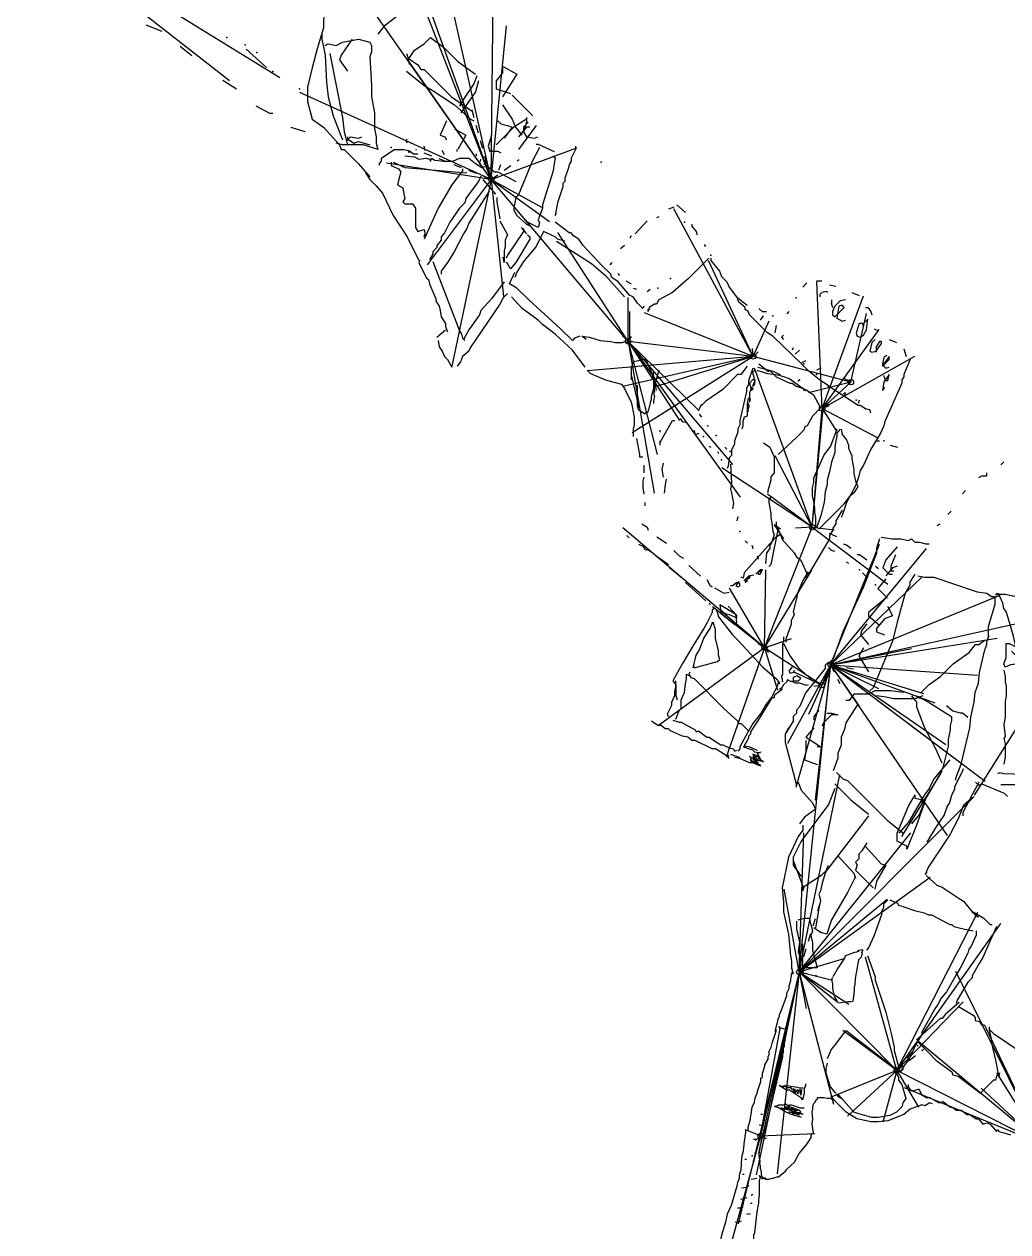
# Model space of a CAD drawing. Header units: millimetres. Extents: x -8 to 158, y -16 to 290.
# Drawn here: x 34.19 to 71.1, y 95.22 to 140.51 of the extents above; entities that cross this region are included whole.
import ezdxf

# ---------------------------------------------------------------- set-up
doc = ezdxf.new("R2010")
doc.units = ezdxf.units.MM
doc.linetypes.add('DASH', pattern=[0.6, 0.3, -0.3])

msp = doc.modelspace()

# ---------------------------------------------------------------- linework, layer by layer
at = {"layer": 'Shots', "color": 1}
for p, q in [((51.718, 134.686), (47.4, 145.794)), ((56.85, 128.614), (51.718, 134.686)), ((61.548, 128.048), (56.85, 128.614)), ((65.214, 127.084), (61.548, 128.048)), ((64.13, 126.096), (65.214, 127.084)), ((63.76, 121.648), (64.13, 126.096)), ((61.968, 117.126), (63.76, 121.648)), ((64.448, 116.49), (74.284, 118.668)), ((64.12, 115.722), (61.968, 117.126)), ((63.272, 104.972), (64.448, 116.49)), ((64.448, 116.49), (64.12, 115.722)), ((64.448, 116.49), (64.448, 116.49)), ((63.272, 104.972), (61.822, 98.82)), ((63.272, 104.972), (63.272, 104.972)), ((66.928, 101.28), (63.272, 104.972)), ((72.346, 98.532), (66.928, 101.28)), ((61.822, 98.82), (60.598, 94.336))]:
    msp.add_line(p, q, dxfattribs=at)
for centre in [(51.718, 134.686), (56.85, 128.614), (61.548, 128.048), (65.214, 127.084), (64.13, 126.096), (63.76, 121.648), (61.968, 117.126), (64.448, 116.49), (64.448, 116.49), (64.12, 115.722), (63.272, 104.972), (63.272, 104.972), (66.928, 101.28), (61.822, 98.82)]:
    msp.add_circle(centre, 0.1, dxfattribs=at)
at = {"layer": 'Sketch', "color": 0}
for points in [[(46.202, 144.208), (46.082, 144.088), (46.082, 143.788), (46.022, 143.548), (45.782, 142.528), (45.722, 142.408), (45.782, 142.288), (45.542, 141.328), (45.422, 140.668), (45.422, 140.368), (45.182, 139.588), (45.002, 138.868), (44.822, 138.148), (44.822, 137.608), (45.002, 136.948), (45.422, 136.648), (46.022, 135.988), (46.082, 135.808), (46.202, 135.808), (46.742, 135.268), (47.162, 134.788)], [(38.762, 140.488), (39.362, 140.248)], [(40.042, 139.688), (40.482, 139.328)], [(42.522, 139.568), (43.282, 138.888)], [(41.642, 138.408), (42.162, 138.088)], [(42.882, 137.448), (43.402, 137.168), (43.522, 137.168)], [(44.202, 136.648), (44.722, 136.488)], [(48.562, 136.048), (48.522, 136.128), (48.562, 136.208)], [(49.242, 135.768), (49.202, 135.928)], [(54.882, 135.928), (54.882, 135.808), (54.722, 135.488), (54.722, 135.368), (54.642, 135.248), (54.602, 135.088), (54.482, 134.728), (54.482, 134.608), (54.402, 134.528), (54.402, 134.408), (54.202, 133.808), (54.122, 133.328), (54.162, 133.408)], [(47.522, 135.208), (47.522, 135.288), (47.602, 135.368), (47.602, 135.488), (48.082, 135.808), (48.442, 135.808), (48.602, 135.768), (48.642, 135.688), (48.642, 135.768), (48.802, 135.648), (48.962, 135.648)], [(48.482, 135.568), (48.842, 135.528), (49.002, 135.448), (49.282, 135.488), (49.402, 135.448), (49.442, 135.368), (49.482, 135.488), (49.602, 135.408), (49.922, 135.368), (50.282, 135.368), (50.522, 135.488), (50.882, 135.488), (51.122, 135.288), (51.362, 135.128), (51.482, 135.168)], [(49.962, 135.608), (49.882, 135.768)], [(50.442, 135.728), (50.442, 135.808)], [(51.162, 135.568), (51.162, 135.648)], [(51.282, 135.248), (51.322, 135.448)], [(51.442, 135.288), (51.842, 134.968), (51.962, 134.968), (52.642, 134.608)], [(52.002, 135.048), (52.082, 135.248)], [(47.002, 134.928), (47.162, 134.688), (47.402, 134.448), (47.642, 134.168), (48.042, 133.328), (48.562, 132.528), (49.002, 131.648)], [(58.562, 133.648), (58.362, 133.568)], [(58.682, 133.728), (59.002, 133.448)], [(58.002, 133.288), (57.922, 133.248)], [(57.442, 129.928), (57.402, 129.848), (57.202, 130.048), (57.042, 130.288), (56.922, 130.328), (56.482, 130.848), (56.242, 131.008), (56.202, 131.128), (55.882, 131.448), (55.162, 132.208), (55.002, 132.448), (54.802, 132.568), (54.722, 132.688), (54.642, 132.688), (54.122, 133.088)], [(57.562, 133.128), (57.122, 132.648)], [(59.242, 133.008), (59.242, 132.928), (59.402, 132.728), (59.442, 132.608)], [(56.962, 132.568), (56.922, 132.488)], [(59.762, 132.168), (59.722, 132.248)], [(56.722, 132.208), (56.562, 132.088)], [(49.042, 131.648), (49.002, 131.568), (49.282, 131.008), (49.362, 130.928), (49.402, 130.768), (49.642, 130.208), (49.642, 130.128), (49.762, 129.928), (49.802, 129.768), (49.842, 129.528), (50.002, 129.288), (50.002, 129.168), (50.082, 128.968)], [(56.242, 131.568), (56.162, 131.488)], [(59.882, 131.728), (59.122, 130.968), (58.522, 130.448), (58.002, 130.168), (57.922, 130.008), (57.842, 130.008), (57.642, 129.888), (57.602, 129.728), (57.602, 129.808), (57.682, 129.848)], [(59.962, 131.728), (59.962, 131.648), (60.282, 131.248), (60.362, 131.048), (60.562, 130.848), (60.642, 130.648), (60.922, 130.288), (61.322, 129.968)], [(56.482, 131.168), (56.522, 131.088)], [(56.762, 130.888), (56.962, 130.768)], [(63.922, 130.888), (64.122, 130.888)], [(57.042, 130.608), (57.162, 130.568)], [(57.562, 130.488), (57.682, 130.568)], [(63.562, 130.808), (63.402, 130.648)], [(64.402, 130.728), (64.642, 130.688)], [(65.242, 130.448), (65.522, 130.328)], [(52.322, 130.408), (52.162, 130.248), (52.042, 130.008), (50.922, 128.368), (50.882, 128.248), (50.642, 128.048), (50.562, 127.848), (50.442, 127.688)], [(55.242, 127.648), (54.762, 128.288), (54.122, 128.888), (53.642, 129.248), (53.482, 129.408), (52.882, 129.848), (52.482, 130.288)], [(61.762, 129.848), (61.882, 129.728), (62.042, 129.728)], [(62.882, 129.728), (62.802, 129.648)], [(65.762, 129.888), (65.842, 129.888), (65.962, 129.728), (66.002, 129.608)], [(66.082, 129.088), (66.242, 129.008)], [(49.682, 128.768), (50.002, 129.048)], [(49.722, 128.648), (49.762, 128.408), (49.882, 128.248), (49.962, 128.048), (50.082, 127.928), (50.242, 127.648)], [(66.642, 128.688), (66.922, 128.568)], [(67.202, 128.328), (67.282, 128.048)], [(67.442, 127.968), (67.202, 127.368), (67.202, 127.288), (67.122, 127.168), (67.122, 127.048), (66.482, 125.608), (66.442, 125.448), (66.322, 125.168), (65.962, 124.568), (65.682, 123.968), (65.562, 123.768), (65.522, 123.608), (65.402, 123.248), (65.042, 122.568), (64.882, 122.088), (64.842, 122.008)], [(55.322, 127.528), (55.442, 127.408), (56.002, 127.168), (56.322, 127.088), (56.602, 127.008), (56.722, 126.848), (56.962, 126.328), (57.002, 126.168), (57.082, 125.768), (57.082, 125.488), (57.042, 125.328), (57.042, 125.048)], [(61.322, 127.688), (61.082, 127.368), (60.962, 127.368), (60.402, 126.808), (59.762, 126.368), (59.602, 126.208)], [(61.528, 127.61), (61.368, 127.13), (61.368, 127.01), (61.288, 126.85), (61.288, 126.73), (61.048, 125.65), (61.048, 125.49), (60.968, 125.33), (60.968, 125.21), (60.848, 124.89), (60.848, 124.77), (60.728, 124.53), (60.728, 124.33), (60.648, 124.25), (60.608, 123.93), (60.568, 123.85)], [(61.602, 127.528), (61.522, 127.448), (61.602, 127.128), (61.522, 126.928), (61.602, 127.008), (61.602, 127.168), (61.522, 127.168), (61.402, 127.048), (61.482, 126.768), (61.562, 126.848), (61.482, 126.888), (61.402, 126.688), (61.402, 126.328), (61.442, 126.448), (61.362, 126.488), (61.322, 126.288), (61.322, 126.048), (61.362, 125.968), (61.362, 126.088), (61.402, 126.168), (61.362, 126.288), (61.322, 126.088), (61.322, 125.808), (61.202, 125.768), (61.162, 125.608), (61.162, 125.448), (61.122, 125.328)], [(59.602, 126.248), (59.482, 126.008)], [(59.522, 125.888), (59.602, 125.768)], [(58.042, 124.808), (58.522, 125.648), (58.602, 125.648)], [(58.802, 125.728), (58.882, 125.608), (59.042, 125.568)], [(58.042, 125.288), (58.042, 125.208)], [(59.322, 125.288), (59.362, 125.128), (59.522, 125.168)], [(57.162, 124.968), (57.202, 124.768), (57.282, 124.368), (57.282, 124.288), (57.402, 124.288)], [(58.042, 124.888), (58.042, 124.728)], [(59.882, 124.688), (59.962, 124.648)], [(60.482, 124.648), (60.562, 124.568)], [(66.162, 124.888), (66.282, 124.888)], [(66.682, 124.728), (66.962, 124.648)], [(60.202, 124.488), (60.242, 124.408)], [(70.952, 124.102), (70.832, 123.982)], [(57.442, 123.968), (57.442, 123.688)], [(58.162, 124.048), (58.122, 123.808), (58.162, 123.528)], [(60.688, 124.01), (60.728, 123.29), (60.688, 123.09), (60.728, 122.93), (60.808, 122.53), (60.768, 122.33)], [(70.292, 123.682), (70.292, 123.562), (70.112, 123.562), (69.992, 123.502)], [(57.442, 123.528), (57.402, 123.368), (57.402, 123.128), (57.442, 122.888)], [(58.282, 123.448), (58.242, 123.248), (58.202, 122.928)], [(69.512, 123.022), (69.392, 122.902)], [(57.482, 122.568), (57.482, 122.448)], [(64.888, 122.29), (64.648, 121.89), (64.648, 121.77), (64.528, 121.61), (64.528, 121.53), (64.408, 121.33), (64.408, 121.21), (64.168, 120.81), (63.768, 120.13), (63.528, 119.73)], [(60.968, 122.05), (60.928, 121.89)], [(68.972, 122.242), (68.852, 122.122)], [(57.368, 121.77), (57.568, 121.65), (57.608, 121.53)], [(64.688, 121.29), (64.408, 121.41)], [(68.552, 121.762), (68.432, 121.702)], [(56.808, 121.33), (56.888, 121.25)], [(57.248, 121.01), (57.408, 120.93), (57.488, 120.81), (57.608, 120.81), (57.688, 120.73)], [(57.928, 121.29), (58.288, 121.05)], [(61.248, 121.13), (61.328, 121.05)], [(61.488, 120.97), (61.528, 120.85), (61.528, 120.93)], [(66.286, 121.208), (66.166, 120.848), (66.166, 120.668), (65.686, 119.408), (64.906, 117.728), (64.546, 116.708), (64.426, 116.588), (64.426, 116.468)], [(65.208, 120.85), (65.048, 120.97), (64.928, 121.01)], [(66.346, 121.268), (66.766, 121.208), (67.066, 121.208), (67.366, 121.148), (67.486, 121.208), (67.606, 121.088), (67.786, 121.088), (68.026, 121.028), (68.146, 121.028)], [(66.946, 120.908), (66.526, 120.428), (66.406, 120.128), (66.646, 119.888), (66.766, 119.888)], [(57.888, 120.57), (58.088, 120.45), (58.368, 120.25)], [(58.568, 120.77), (58.768, 120.57), (58.928, 120.49)], [(61.688, 120.57), (61.728, 120.45)], [(64.608, 120.73), (64.488, 120.77), (64.368, 120.89)], [(65.808, 120.41), (65.528, 120.61), (65.448, 120.61)], [(66.886, 120.608), (66.706, 120.188), (66.706, 120.008), (66.826, 120.008)], [(58.408, 120.13), (58.888, 119.73)], [(59.128, 120.21), (59.568, 119.81)], [(61.888, 120.05), (61.808, 120.05), (61.728, 119.97), (61.728, 119.89), (61.808, 119.89), (61.888, 120.05), (61.808, 119.97), (61.728, 119.97), (61.648, 119.89)], [(65.128, 120.29), (65.048, 120.33)], [(66.248, 120.09), (66.128, 120.17)], [(66.946, 120.188), (66.766, 120.128), (66.526, 119.828)], [(59.008, 119.57), (59.768, 118.89)], [(59.808, 119.69), (59.928, 119.45), (60.008, 119.41)], [(61.008, 119.61), (60.888, 119.45), (60.968, 119.41), (61.048, 119.45), (61.048, 119.53), (60.928, 119.57), (60.768, 119.45), (60.688, 119.45)], [(61.568, 119.85), (61.368, 119.81), (61.208, 119.65), (61.408, 119.73), (61.448, 119.85), (61.288, 119.69), (61.248, 119.57), (61.328, 119.65)], [(63.608, 119.97), (63.408, 119.65), (63.208, 119.17), (63.168, 118.97), (63.048, 118.49), (63.088, 118.37), (62.968, 118.13), (62.968, 118.01), (62.768, 117.45), (62.768, 117.33)], [(65.848, 119.73), (65.648, 119.93)], [(67.606, 119.888), (67.426, 119.588), (67.426, 119.468), (67.246, 119.168), (66.946, 118.088), (66.766, 117.368), (66.046, 115.628), (65.926, 115.508)], [(66.526, 119.708), (66.226, 119.348), (66.586, 118.988)], [(67.726, 119.828), (67.966, 119.768), (68.326, 119.768), (69.946, 119.228), (70.306, 119.168), (70.486, 119.048), (70.606, 119.048), (70.606, 118.748), (70.366, 117.908), (70.366, 117.488)], [(60.088, 119.37), (60.448, 119.17), (60.648, 119.21)], [(60.088, 118.65), (60.008, 118.53), (60.008, 118.45), (59.808, 118.05), (59.688, 117.85), (59.288, 117.21), (58.888, 116.53), (58.528, 115.89), (58.648, 115.73), (58.648, 115.33), (58.688, 115.17)], [(59.888, 118.81), (59.928, 118.73)], [(66.526, 118.988), (65.866, 118.448), (65.866, 118.328), (66.286, 117.968)], [(66.586, 118.688), (66.766, 118.328), (66.466, 118.208), (66.166, 117.848), (66.166, 117.728), (66.466, 117.608)], [(65.806, 118.028), (65.626, 117.788), (65.566, 117.608), (65.866, 117.248)], [(62.688, 117.29), (62.928, 116.81), (63.248, 116.37), (63.728, 115.93)], [(67.846, 115.448), (68.146, 115.748), (68.566, 116.048), (69.046, 116.528), (69.646, 116.948), (69.886, 117.248), (70.006, 117.248), (70.246, 117.428)], [(65.686, 117.128), (65.506, 116.828), (65.866, 116.228)], [(64.366, 116.588), (64.246, 116.468), (64.246, 116.348), (63.526, 115.448), (63.286, 114.908), (63.166, 114.788), (63.166, 114.668), (63.046, 114.548), (63.046, 114.368), (62.746, 113.888), (62.746, 113.708)], [(58.368, 114.53), (58.328, 114.65), (58.488, 114.97), (58.488, 115.09), (58.608, 115.33), (58.608, 115.49), (58.648, 115.65), (58.648, 115.89)], [(62.648, 115.57), (62.328, 115.33), (62.328, 115.25), (62.248, 115.25), (61.728, 114.41), (61.448, 113.97), (61.448, 113.89), (61.368, 113.81), (61.368, 113.73), (61.208, 113.45), (61.408, 113.41), (61.688, 113.29)], [(63.608, 115.74), (63.548, 115.71), (63.278, 115.8), (63.128, 115.8), (63.008, 115.86), (62.948, 115.86), (62.828, 115.92), (62.798, 115.83), (62.678, 115.74), (62.618, 115.62), (62.528, 115.56)], [(67.186, 115.448), (66.706, 115.508), (66.106, 115.508), (65.866, 115.388), (65.326, 115.388), (65.146, 115.148), (65.026, 115.148)], [(67.906, 115.328), (67.906, 115.328), (67.606, 115.208), (66.826, 115.208), (66.526, 115.268), (66.166, 115.328)], [(67.486, 115.328), (67.666, 115.088), (67.666, 114.908), (67.966, 114.128), (68.386, 113.348), (68.626, 112.808)], [(64.006, 114.788), (63.826, 114.548), (63.826, 114.428)], [(64.306, 114.668), (64.486, 114.668), (64.726, 114.608), (64.486, 114.608), (64.186, 114.308), (64.126, 114.188)], [(65.446, 114.968), (65.026, 114.308), (64.966, 114.068), (64.846, 113.768), (64.846, 113.468), (64.726, 113.168), (64.726, 112.988), (64.546, 112.508)], [(60.648, 112.97), (60.528, 113.09), (60.128, 113.33), (60.008, 113.33), (59.368, 113.65), (59.248, 113.65), (59.088, 113.77), (58.888, 113.81), (58.448, 114.01), (58.368, 114.09), (58.248, 114.09), (58.088, 114.21), (57.968, 114.21), (57.728, 114.37)], [(62.866, 114.128), (62.746, 113.888), (62.746, 113.588), (63.046, 112.448), (63.106, 112.208), (63.166, 111.968), (63.226, 112.088)], [(63.826, 114.128), (63.526, 113.768), (63.826, 113.588), (64.066, 113.408), (63.946, 113.408)], [(61.808, 113.17), (61.608, 113.21), (61.528, 113.29), (61.368, 113.33), (61.168, 113.41)], [(63.526, 113.648), (63.526, 113.228), (63.466, 112.928), (63.946, 112.748)], [(60.648, 113.05), (60.568, 113.13)], [(60.688, 113.13), (61.048, 113.01)], [(61.848, 112.69), (61.688, 112.73), (61.528, 112.81), (61.408, 112.81), (61.048, 112.97), (60.848, 113.01)], [(68.926, 112.928), (68.326, 112.208), (68.146, 111.848), (67.966, 111.608), (67.366, 110.588), (67.006, 110.168)], [(64.666, 112.448), (64.906, 112.208), (65.086, 112.148), (66.586, 110.648), (67.186, 110.168)], [(67.126, 110.048), (68.566, 112.388), (68.626, 112.508), (68.026, 111.488), (67.786, 110.888), (67.486, 110.528)], [(63.226, 112.088), (63.346, 111.788), (63.766, 111.308), (63.886, 111.068), (63.466, 110.768), (63.286, 110.528)], [(64.606, 112.028), (65.206, 111.428), (65.866, 110.888)], [(70.006, 112.088), (69.406, 110.948), (69.406, 110.828)], [(69.886, 112.088), (70.006, 111.968), (70.126, 112.028), (70.966, 111.668), (71.086, 111.548)], [(70.832, 112.002), (71.612, 112.002), (72.212, 111.762), (72.452, 111.402), (72.632, 110.982), (72.632, 110.802), (72.812, 110.562), (72.812, 110.322), (72.872, 110.082), (73.052, 109.302), (73.352, 108.822), (73.832, 108.162), (74.492, 107.502), (74.972, 107.382)], [(64.606, 111.848), (64.366, 111.248), (63.346, 109.868), (63.046, 109.268), (63.046, 108.968), (63.346, 108.548)], [(67.966, 111.308), (67.666, 110.468), (67.306, 109.568), (67.306, 109.688), (66.946, 109.868), (66.946, 110.168), (67.366, 111.188), (67.546, 111.488), (67.606, 111.608), (67.606, 111.488), (67.906, 111.428), (67.846, 111.308)], [(69.756, 111.508), (69.436, 111.228), (69.236, 110.708), (68.916, 110.108), (68.116, 108.908), (67.996, 108.628), (68.076, 108.708)], [(65.866, 110.828), (64.726, 109.328), (64.306, 108.788), (64.246, 108.668), (64.366, 108.968)], [(63.406, 110.468), (63.406, 110.288), (63.226, 110.048), (62.866, 109.268), (62.626, 108.128), (62.686, 107.588), (62.686, 107.228), (62.866, 106.388), (62.926, 105.728), (62.926, 105.668), (62.986, 105.368), (62.986, 105.128), (63.046, 104.888)], [(65.806, 109.808), (65.626, 109.508), (65.506, 109.388), (65.506, 109.208), (65.386, 109.088), (65.446, 108.968), (65.386, 108.788), (66.046, 108.128)], [(65.746, 109.688), (66.346, 109.028), (66.526, 108.968), (66.166, 108.368), (66.106, 108.068)], [(63.046, 109.148), (63.406, 108.188), (63.406, 108.008), (63.466, 108.188), (64.126, 108.608), (64.366, 108.848)], [(64.726, 109.328), (65.326, 108.668), (65.386, 108.488)], [(65.386, 108.548), (65.086, 107.948), (64.906, 107.648), (64.486, 106.928), (64.306, 106.388), (64.066, 106.448), (63.826, 106.628)], [(64.246, 108.668), (64.126, 108.248), (64.066, 108.008), (64.006, 107.888), (64.066, 107.648), (64.006, 107.348), (63.886, 106.628)], [(68.036, 108.588), (68.436, 108.228), (68.636, 108.148), (69.236, 107.748), (69.436, 107.628), (69.756, 107.228), (69.996, 107.028), (69.876, 107.068)], [(66.596, 107.668), (66.436, 107.508), (66.436, 107.388), (66.356, 107.228), (66.356, 107.108), (66.076, 106.308), (65.876, 105.868), (65.796, 105.788)], [(66.676, 107.668), (66.956, 107.548), (66.996, 107.468), (67.156, 107.428), (67.596, 107.268), (67.956, 107.188), (68.116, 107.108), (68.236, 107.108), (68.916, 106.748), (68.996, 106.748), (69.076, 106.668), (69.276, 106.628), (69.596, 106.548), (69.796, 106.508)], [(63.166, 106.868), (63.166, 106.568), (63.286, 106.088), (63.226, 105.728), (63.346, 105.428), (63.406, 105.608)], [(63.226, 106.928), (63.466, 106.988), (63.646, 106.988), (63.766, 106.508), (63.706, 106.328), (63.766, 106.088), (63.766, 105.788), (63.946, 105.128), (63.526, 105.128), (63.406, 105.068), (63.406, 106.028)], [(69.796, 107.228), (70.196, 106.988), (70.436, 106.748), (70.516, 106.748)], [(69.916, 106.508), (69.916, 106.348), (69.716, 105.908), (69.636, 105.828), (69.596, 105.668), (69.316, 105.108), (69.156, 104.868), (68.796, 104.228), (68.596, 103.988), (68.476, 103.748), (68.356, 103.588), (67.876, 102.708), (67.876, 102.628), (67.636, 102.228), (67.396, 101.708), (67.156, 101.388), (67.156, 101.308), (67.076, 101.228), (67.156, 101.348)], [(70.676, 106.668), (70.156, 105.508), (70.036, 105.308), (69.756, 104.828), (69.756, 104.748), (69.596, 104.588), (69.196, 103.908), (69.156, 103.788)], [(64.996, 105.568), (64.976, 105.488), (64.716, 105.108), (64.536, 104.788)], [(65.016, 105.588), (65.356, 105.708), (65.436, 105.728), (65.516, 105.748)], [(65.636, 105.688), (65.596, 105.528), (65.496, 105.428), (65.376, 104.728), (65.356, 104.468), (65.336, 104.408), (65.336, 104.248), (65.296, 103.968), (65.276, 103.848)], [(65.456, 105.768), (65.616, 105.808), (65.656, 105.788), (65.596, 105.668)], [(65.836, 105.588), (66.116, 104.788), (66.116, 104.668), (66.516, 103.468), (66.556, 103.308), (66.716, 102.668), (66.836, 102.148), (66.836, 102.028), (66.996, 101.428)], [(63.032, 105.002), (62.972, 104.882), (62.972, 104.792), (62.942, 104.732), (62.942, 104.642), (62.882, 104.432), (62.882, 104.342), (62.792, 104.162), (62.792, 104.072), (62.612, 103.562), (62.522, 103.352), (62.522, 103.292), (62.462, 103.172), (62.462, 103.112), (62.372, 102.782), (62.372, 102.722)], [(63.432, 105.052), (63.392, 104.932), (63.392, 105.012)], [(64.536, 104.768), (64.496, 104.728), (64.496, 104.628), (64.516, 104.528), (64.516, 104.368), (64.576, 104.108), (64.616, 103.988), (64.676, 103.908), (64.716, 103.808)], [(64.756, 103.808), (65.096, 103.868), (65.236, 103.868)], [(69.276, 103.828), (68.756, 103.388), (68.636, 103.228), (68.556, 103.228), (67.676, 102.428)], [(69.276, 103.668), (69.276, 103.668), (69.796, 103.348), (69.876, 103.268), (69.876, 103.148), (70.036, 103.108), (70.116, 102.988), (70.196, 102.988), (70.276, 102.908)], [(61.352, 99.032), (61.352, 99.152), (61.442, 99.452), (61.442, 99.512), (61.472, 99.632), (61.502, 99.902), (61.592, 100.082), (61.622, 100.232), (61.652, 100.352), (61.712, 100.442), (61.712, 100.502), (61.832, 100.862), (61.832, 100.982), (61.892, 101.042), (61.892, 101.162), (61.982, 101.432), (61.982, 101.492), (62.102, 101.702), (62.102, 101.792), (62.162, 101.912), (62.132, 101.972), (62.222, 102.152), (62.252, 102.302), (62.402, 102.752), (62.402, 102.812)], [(62.762, 102.902), (62.732, 102.752), (62.732, 102.362), (62.702, 102.392), (62.702, 102.182), (62.672, 102.122), (62.672, 101.942), (62.642, 101.882), (62.642, 101.792), (61.952, 98.882)], [(62.522, 102.932), (62.522, 102.872), (62.582, 102.872), (62.702, 102.842)], [(70.396, 102.908), (70.396, 102.788), (70.476, 102.468), (70.476, 102.348), (70.636, 101.668), (70.756, 101.028), (70.796, 101.188)], [(70.396, 102.828), (70.556, 102.668), (71.556, 101.988), (71.676, 101.948), (71.796, 101.828), (72.196, 101.588), (72.636, 101.268), (72.716, 101.268), (73.156, 100.908), (73.436, 100.748), (73.636, 100.628), (73.716, 100.508), (73.916, 100.388), (73.836, 100.468)], [(65.076, 102.748), (64.996, 102.748), (64.676, 102.308), (64.476, 102.068), (64.316, 101.708)], [(65.076, 102.748), (65.436, 102.468), (65.796, 102.188), (66.516, 101.628), (66.796, 101.428), (66.996, 101.228)], [(67.796, 102.508), (67.716, 102.348), (68.116, 101.948), (68.396, 101.668), (68.996, 101.228), (69.036, 101.108), (69.236, 101.068), (69.916, 100.548), (70.076, 100.428)], [(64.316, 101.548), (64.276, 101.348), (64.276, 101.188), (64.436, 100.668), (64.636, 100.428)], [(66.876, 101.268), (66.996, 101.028), (66.996, 100.908), (67.116, 100.748), (67.276, 100.228), (67.156, 100.068), (67.116, 99.908), (66.916, 99.708), (66.676, 99.588), (66.236, 99.508), (65.996, 99.508), (65.476, 99.668), (65.316, 99.708), (64.756, 100.348), (64.676, 100.388), (64.716, 100.308), (64.876, 100.228)], [(70.756, 101.148), (70.676, 101.068), (70.636, 100.908), (70.556, 100.908), (70.076, 100.428)], [(67.356, 100.748), (67.356, 100.668), (67.476, 100.508), (67.676, 100.548), (67.756, 100.588), (67.876, 100.348), (68.036, 100.268), (68.156, 100.268), (68.516, 100.068), (68.676, 100.108), (68.916, 99.908), (69.076, 99.868), (69.156, 99.788), (69.356, 99.788), (69.556, 99.628), (69.676, 99.628), (69.916, 99.468), (69.996, 99.468), (70.156, 99.268), (70.316, 99.308), (70.436, 99.268), (70.676, 98.988), (70.716, 99.068), (70.756, 98.988), (70.916, 98.948), (71.196, 98.868)], [(63.812, 98.912), (63.752, 99.272), (63.782, 99.452), (63.752, 99.722), (63.782, 99.842), (63.782, 99.902), (63.812, 100.022), (63.872, 100.082), (63.902, 100.172), (63.962, 100.202), (63.962, 100.262), (64.202, 100.262), (64.322, 100.232), (64.442, 100.232), (64.502, 100.202)], [(68.276, 100.028), (68.156, 100.068), (67.996, 99.948), (67.876, 99.988), (67.436, 99.828), (67.196, 99.628), (66.596, 99.388), (66.236, 99.348), (66.236, 99.348), (65.956, 99.348), (65.796, 99.388), (65.436, 99.468), (65.036, 99.708), (64.596, 100.148), (64.476, 100.308)], [(61.832, 99.632), (61.892, 99.632)], [(61.772, 99.242), (61.922, 99.212)], [(61.262, 99.062), (61.262, 98.942), (61.232, 98.822), (61.232, 98.762), (61.202, 98.642), (61.172, 98.252), (61.112, 98.012), (61.082, 97.532), (61.022, 97.352), (61.022, 97.202), (60.962, 97.082), (60.932, 96.932), (60.722, 96.212), (60.572, 95.882), (60.512, 95.582), (60.362, 95.102), (60.302, 94.862), (60.302, 94.742), (60.212, 94.562), (60.302, 94.352)], [(61.994, 99.062), (61.958, 99.014), (61.946, 98.966), (61.85, 98.726), (61.862, 98.75), (61.862, 98.714), (61.85, 98.738), (61.85, 98.738), (61.85, 98.702), (61.826, 98.63), (61.838, 98.57), (61.802, 98.498), (61.802, 98.462), (61.79, 98.414), (61.778, 98.366), (61.79, 98.342), (61.766, 98.306), (61.766, 98.21), (61.754, 98.138), (61.766, 97.982), (61.79, 97.874), (61.778, 97.778), (61.802, 97.694), (61.802, 97.61), (61.838, 97.49), (61.838, 97.454), (61.85, 97.406), (61.85, 97.37), (61.874, 97.298)], [(61.922, 97.202), (61.862, 97.232), (61.922, 97.232), (62.042, 97.202), (62.132, 97.202), (62.252, 97.232), (62.312, 97.232), (62.432, 97.292), (62.492, 97.292), (62.762, 97.502), (62.792, 97.562), (63.092, 97.832), (63.272, 98.162), (63.572, 98.522), (63.722, 98.762), (63.722, 98.852), (63.752, 98.912)], [(61.562, 98.702), (61.682, 98.702)], [(61.532, 97.892), (61.592, 97.892)], [(61.592, 98.192), (61.652, 98.192)], [(61.772, 97.352), (61.802, 97.262), (61.772, 97.142), (61.772, 96.602), (61.742, 96.422), (61.742, 96.302), (61.682, 95.972), (61.592, 95.192), (61.562, 95.102), (61.562, 94.982), (61.502, 94.712), (61.502, 94.532), (61.472, 94.262), (61.472, 94.202), (61.502, 94.082), (61.502, 93.992)], [(62.042, 97.172), (62.012, 97.232), (61.952, 97.232), (61.832, 97.292)]]:
    msp.add_lwpolyline(points, dxfattribs=at)
at = {"layer": 'Sketch', "color": 9}
for points in [[(47.822, 141.328), (48.242, 140.848), (47.702, 140.428), (47.462, 140.128)], [(45.362, 140.128), (45.362, 139.948), (45.482, 139.348), (45.542, 138.328), (45.602, 137.788), (45.662, 137.548), (45.782, 137.068), (46.142, 136.168)], [(45.482, 139.708), (45.602, 139.768), (45.902, 139.708), (46.142, 139.828), (46.742, 139.948), (47.162, 139.828), (47.222, 139.708), (47.222, 139.468), (47.162, 139.288), (47.222, 138.208), (47.222, 137.788), (47.342, 137.188), (47.342, 136.588), (47.402, 136.288), (47.402, 136.048), (47.462, 135.808), (46.922, 135.988), (46.142, 135.988), (45.902, 136.048)], [(46.502, 139.948), (46.082, 139.348), (46.022, 139.168), (46.322, 138.748)], [(48.662, 138.988), (48.602, 139.168), (48.842, 139.528), (49.202, 139.768), (49.442, 140.008), (49.922, 139.648), (50.462, 139.108), (51.122, 138.628)], [(45.662, 139.408), (46.142, 137.008), (46.202, 136.468), (46.262, 136.228), (46.322, 135.988)], [(48.542, 139.408), (48.602, 139.228), (48.962, 138.988), (49.082, 138.808), (49.202, 138.808), (50.222, 137.788), (51.002, 137.248)], [(48.542, 138.748), (49.202, 138.208), (49.502, 138.028), (50.342, 137.488), (50.942, 136.948), (51.062, 136.888)], [(51.182, 138.568), (51.062, 138.268), (50.702, 137.728), (50.522, 137.428)], [(52.142, 138.868), (52.142, 138.688), (51.902, 138.388), (51.902, 138.088), (52.442, 137.908)], [(52.142, 138.928), (52.682, 138.628), (52.142, 137.788)], [(51.242, 138.388), (51.122, 137.968), (50.582, 137.188)], [(52.502, 137.848), (53.282, 137.068)], [(52.142, 137.488), (52.502, 136.948), (52.622, 136.648), (52.862, 136.348)], [(50.042, 136.888), (49.802, 136.348), (49.982, 136.288), (50.042, 136.168)], [(53.042, 136.948), (52.562, 136.648), (51.902, 135.988)], [(51.962, 136.888), (52.082, 136.768), (52.322, 136.708), (52.502, 136.648), (52.202, 136.228)], [(53.042, 137.008), (53.042, 136.828), (52.922, 136.468), (53.042, 136.288), (53.342, 136.228), (53.462, 136.288)], [(53.102, 136.828), (52.922, 136.648), (52.922, 136.468)], [(50.342, 136.588), (50.762, 136.348), (50.462, 135.808)], [(51.722, 136.528), (51.722, 136.348), (51.602, 135.928), (51.662, 135.748), (51.962, 135.748), (52.082, 135.688)], [(53.402, 136.708), (52.742, 135.808)], [(53.162, 136.648), (53.042, 136.648), (52.742, 136.288)], [(46.262, 136.168), (46.382, 136.168), (46.562, 136.048), (46.742, 136.108), (47.162, 135.988)], [(46.322, 136.288), (46.322, 136.168), (46.442, 136.288), (46.742, 136.228), (46.862, 136.288)], [(53.522, 135.888), (53.242, 135.328), (52.722, 134.088), (52.642, 134.008), (52.602, 133.808), (52.562, 133.648), (52.562, 133.528), (52.682, 133.328), (53.042, 133.008), (53.202, 132.928)], [(53.402, 136.008), (53.482, 136.008), (54.082, 135.728)], [(54.042, 135.568), (54.122, 135.488), (54.082, 135.288), (54.042, 135.008), (53.642, 133.728), (53.642, 133.608), (53.482, 133.168), (53.522, 133.048), (53.482, 132.888), (53.082, 133.088), (53.002, 133.168)], [(47.962, 135.328), (47.962, 135.208), (48.242, 135.088), (48.322, 134.968), (48.242, 134.648), (48.202, 134.488), (48.402, 134.368), (48.442, 134.128), (48.482, 133.968), (48.402, 133.848), (48.482, 133.768), (48.762, 133.768), (48.882, 133.608), (48.882, 132.888), (48.962, 132.728), (49.202, 132.808), (49.242, 132.608), (49.202, 132.528), (49.242, 132.648)], [(48.042, 135.328), (48.482, 135.128), (50.802, 134.928)], [(50.642, 135.088), (50.642, 135.008), (50.242, 134.488), (49.722, 133.608), (49.202, 132.448)], [(51.322, 134.808), (51.242, 134.608), (50.962, 134.248), (50.762, 133.968), (50.722, 133.808), (50.522, 133.608), (50.162, 133.088), (49.962, 132.688), (49.842, 132.528), (49.842, 132.408), (49.682, 132.208), (49.682, 132.128), (49.522, 131.968), (49.522, 131.888), (49.402, 131.688)], [(51.402, 134.688), (51.882, 134.128)], [(51.642, 134.248), (50.882, 133.048), (50.802, 132.848), (50.682, 132.648), (50.322, 131.968), (50.082, 131.568), (49.842, 131.248), (49.842, 131.128)], [(51.922, 134.008), (51.922, 133.848), (52.042, 133.208)], [(52.042, 133.128), (52.242, 132.768), (52.322, 132.608), (52.242, 132.408), (52.242, 132.168), (52.202, 132.008), (52.202, 131.568), (52.162, 131.768)], [(52.922, 132.848), (52.922, 132.728), (52.322, 131.848), (52.282, 131.728)], [(54.482, 132.368), (54.202, 132.448), (54.122, 132.528), (53.682, 132.728), (53.402, 132.168), (52.922, 131.608), (52.802, 131.408), (52.682, 131.208), (52.602, 131.008)], [(52.842, 132.888), (53.042, 132.648)], [(53.082, 132.608), (53.162, 132.528), (53.162, 132.448), (52.642, 131.568), (52.442, 131.328), (52.442, 131.328), (52.322, 131.528), (52.282, 131.568)], [(54.162, 132.368), (55.482, 131.528), (56.002, 131.088), (56.722, 130.288)], [(49.522, 131.608), (50.522, 129.008), (50.602, 128.888), (50.642, 128.728), (50.722, 128.648)], [(55.042, 128.808), (54.842, 128.728), (54.762, 128.648), (54.322, 129.088), (53.122, 130.168), (52.682, 130.608), (52.402, 130.768), (52.602, 131.208)], [(52.202, 130.848), (51.722, 130.208), (51.322, 129.768), (51.282, 129.608), (50.882, 129.048), (50.682, 128.688)], [(64.362, 130.448), (64.282, 130.488), (64.122, 130.448), (64.042, 130.368), (64.042, 130.288)], [(64.482, 130.168), (64.482, 130.008), (64.522, 129.888)], [(65.002, 130.168), (64.802, 130.128), (64.602, 129.928), (64.522, 129.728), (64.522, 129.608), (64.602, 129.528), (64.962, 129.888), (64.882, 129.968), (64.762, 129.928), (64.682, 129.488), (64.882, 129.368), (65.002, 129.408)], [(56.922, 128.688), (56.922, 129.728)], [(65.642, 129.288), (65.522, 129.288), (65.402, 128.928), (65.442, 128.808), (65.562, 128.768), (65.682, 128.848), (65.802, 129.048), (65.842, 129.448), (65.642, 129.248), (65.682, 129.168)], [(55.282, 128.688), (55.122, 128.808), (55.402, 128.768), (55.802, 128.648), (56.202, 128.608), (56.362, 128.568), (56.642, 128.568), (56.722, 128.608), (56.802, 128.568), (57.002, 128.608)], [(66.122, 128.688), (66.002, 128.568), (65.922, 128.248), (66.002, 128.208), (66.162, 128.248), (66.362, 128.528), (66.362, 128.608), (66.282, 128.608), (66.162, 128.408), (66.162, 128.208)], [(57.842, 126.768), (57.842, 126.968), (57.762, 127.368), (57.522, 127.928), (57.402, 127.928), (57.242, 127.888), (57.042, 127.848), (56.962, 127.608), (56.962, 127.168)], [(61.762, 127.768), (62.122, 127.488), (62.162, 127.528), (62.402, 127.288), (62.922, 127.048), (63.002, 127.048), (63.162, 126.928), (63.442, 126.848), (63.442, 126.768), (63.522, 126.808), (63.802, 126.608), (64.042, 126.168)], [(66.562, 128.088), (66.442, 128.008), (66.402, 127.768), (66.402, 127.688), (66.642, 127.928), (66.642, 128.048), (66.442, 127.768), (66.442, 127.688), (66.522, 127.608), (66.642, 127.648)], [(57.242, 126.128), (57.242, 126.248), (57.122, 126.768), (56.962, 127.408)], [(58.002, 127.528), (57.722, 126.528), (57.722, 126.408), (57.682, 126.328)], [(57.922, 126.768), (57.882, 126.968), (57.842, 127.168), (57.802, 127.368), (57.802, 127.448), (57.762, 127.368), (57.802, 127.168), (57.802, 126.848), (57.842, 126.728), (57.802, 126.648), (57.842, 126.568), (57.802, 126.368), (57.802, 126.288)], [(61.682, 127.528), (62.082, 127.408), (62.402, 127.368), (62.562, 127.328), (62.722, 127.288), (62.922, 127.208), (63.522, 126.768)], [(61.722, 127.648), (62.162, 127.528), (62.322, 127.488), (62.562, 127.368)], [(66.442, 127.328), (66.482, 127.168), (66.602, 127.128), (66.642, 127.368), (66.442, 127.088), (66.402, 126.768), (66.482, 126.888)], [(57.722, 126.448), (57.602, 126.008), (57.562, 125.928), (57.482, 125.928), (57.482, 125.888), (57.242, 126.048), (57.202, 126.208), (57.202, 126.968)], [(64.088, 126.13), (63.768, 125.81), (63.568, 125.45), (63.488, 125.41), (63.448, 125.29), (63.328, 125.17), (63.168, 125.01), (62.488, 124.37)], [(64.682, 125.328), (64.442, 124.688), (64.202, 124.368), (63.802, 123.488), (63.802, 123.328), (63.762, 123.128), (63.762, 122.808), (63.802, 122.608), (63.842, 122.368), (63.842, 122.208), (63.882, 122.008), (63.882, 121.608)], [(64.802, 125.328), (64.682, 125.168), (64.682, 125.048), (64.642, 124.888), (64.602, 124.648), (64.602, 124.448), (64.482, 124.088), (64.402, 123.728), (64.322, 123.408), (64.322, 123.248), (64.242, 122.968), (64.202, 122.568), (64.082, 122.088), (63.922, 121.608)], [(64.842, 125.328), (64.882, 125.128), (65.042, 124.928), (65.122, 124.728), (65.122, 124.608), (65.242, 124.328), (65.242, 124.208), (65.322, 123.808), (65.322, 123.648), (65.362, 123.488), (65.402, 123.288)], [(61.928, 124.81), (62.168, 124.65), (62.328, 124.29), (62.328, 123.69), (62.208, 123.53), (62.208, 123.41), (62.088, 123.01), (62.088, 122.93)], [(64.002, 121.568), (64.962, 122.528), (65.202, 122.848), (65.362, 122.968), (65.482, 123.168), (65.402, 123.328)], [(62.208, 122.77), (62.128, 122.69), (62.128, 122.57), (62.208, 122.17), (62.208, 122.01), (62.248, 121.81), (62.288, 121.49), (62.328, 121.37), (62.248, 121.09), (62.168, 120.97), (62.168, 120.85), (62.048, 120.69), (62.008, 120.29)], [(62.408, 121.85), (62.408, 121.73), (62.528, 121.45), (62.648, 121.17), (63.088, 120.69), (63.168, 120.53), (63.328, 120.41), (63.568, 119.89)], [(62.568, 121.37), (62.368, 121.25), (61.208, 119.93), (61.168, 119.73), (61.088, 119.77)], [(62.488, 121.61), (62.208, 120.25), (62.128, 120.17)], [(62.568, 121.57), (62.328, 121.73), (62.688, 121.21)], [(74.992, 118.122), (74.632, 118.122), (74.592, 118.202), (74.432, 118.242), (74.072, 118.362), (73.712, 118.482), (73.512, 118.522), (73.312, 118.642), (73.232, 118.642), (73.152, 118.722), (72.912, 118.722), (72.312, 118.882), (72.112, 118.882), (71.752, 119.042), (71.672, 119.042), (71.592, 118.962), (71.552, 119.042), (71.352, 119.042), (70.992, 119.122), (70.712, 119.122), (70.712, 119.162), (70.632, 119.122), (70.712, 119.122)], [(71.912, 116.362), (71.472, 116.922), (71.392, 117.162), (71.312, 117.562), (71.112, 118.242), (71.032, 118.482), (70.952, 118.602), (70.912, 118.802), (70.752, 119.162)], [(60.288, 118.45), (60.848, 118.01), (60.928, 118.09), (60.888, 118.37), (60.288, 118.73), (60.328, 118.45), (60.408, 118.37)], [(60.328, 118.53), (60.488, 118.41), (60.648, 118.37), (60.928, 118.25), (60.928, 118.33), (60.608, 118.69)], [(60.168, 118.53), (60.248, 118.29), (60.768, 117.61), (60.968, 117.41), (61.888, 116.41), (62.448, 115.93), (62.528, 115.77), (62.528, 115.85)], [(59.328, 116.45), (59.288, 116.37), (59.408, 116.85), (59.528, 117.05), (59.688, 117.49), (59.928, 117.85), (60.008, 118.05)], [(59.328, 116.37), (60.208, 116.61), (60.288, 116.69), (60.248, 116.85), (60.248, 117.01), (60.128, 117.49), (60.128, 117.81), (60.048, 118.09), (60.048, 118.01), (60.008, 118.09)], [(62.688, 117.53), (62.688, 117.41), (62.648, 117.25), (62.648, 116.13), (62.608, 116.05), (62.648, 115.85), (62.648, 115.97)], [(69.152, 112.162), (69.152, 112.242), (69.352, 112.762), (69.672, 114.122), (69.712, 114.522), (69.832, 115.082), (69.872, 115.442), (69.992, 115.802), (70.032, 116.202), (70.232, 117.042), (70.312, 117.242), (70.312, 117.362), (70.392, 117.602)], [(71.232, 117.002), (71.632, 116.602), (71.632, 116.522), (71.592, 116.602), (71.512, 116.522), (71.192, 116.482), (70.992, 116.402), (70.952, 116.522), (71.032, 116.762), (71.032, 117.282), (71.152, 117.282), (71.392, 117.162), (71.632, 116.922)], [(63.008, 116.41), (62.888, 116.25), (62.928, 116.17), (63.088, 116.21), (63.088, 116.29)], [(58.648, 114.45), (58.768, 114.77), (58.848, 114.85), (58.848, 115.17), (58.968, 115.45), (59.008, 115.77), (59.048, 115.97), (59.048, 116.13), (59.128, 116.09)], [(59.168, 116.21), (59.128, 116.13), (59.208, 116.01), (59.328, 115.97), (60.448, 114.85), (60.968, 114.37), (60.968, 114.29), (61.088, 114.29), (61.368, 114.01)], [(63.128, 116.05), (63.048, 116.01), (63.048, 115.89), (63.248, 115.89), (63.328, 115.97), (63.168, 116.09)], [(70.952, 116.282), (70.992, 116.042), (70.992, 115.842), (71.032, 115.682), (71.032, 115.322), (70.992, 115.122), (70.992, 114.522), (70.952, 114.242), (70.992, 113.802), (70.952, 113.722), (70.992, 113.522), (70.992, 113.042), (70.952, 112.762)], [(62.488, 115.81), (62.448, 115.69), (62.448, 115.69), (62.248, 115.29), (62.008, 114.97), (61.848, 114.69), (61.528, 114.29), (61.328, 113.93), (61.048, 113.41), (61.048, 113.33), (60.968, 113.25)], [(68.672, 112.642), (68.872, 113.442), (68.872, 113.682), (68.952, 114.042), (68.952, 114.202), (68.992, 114.402), (68.992, 114.522), (68.112, 115.082), (67.912, 115.202), (67.752, 115.242), (67.672, 115.322), (67.792, 115.282)], [(68.792, 114.962), (69.032, 114.762), (69.312, 114.682), (69.392, 114.682), (69.592, 114.522)], [(58.528, 114.41), (58.768, 114.33), (58.848, 114.33), (59.368, 114.05), (59.408, 113.97), (59.488, 114.01), (59.808, 113.77), (59.888, 113.77), (60.128, 113.61), (60.328, 113.49), (60.408, 113.49), (60.648, 113.37), (60.808, 113.33), (60.848, 113.25), (60.928, 113.29)], [(68.072, 109.842), (68.432, 110.442), (68.712, 110.842), (68.832, 111.202), (68.912, 111.282), (68.992, 111.602), (69.112, 111.842), (69.112, 111.922), (69.392, 112.482), (69.432, 112.602)], [(72.792, 112.362), (72.592, 112.362), (72.432, 112.402), (72.072, 112.362), (70.952, 112.402), (70.792, 112.442), (70.712, 112.402)], [(63.392, 100.172), (63.362, 100.232), (62.912, 100.532), (62.792, 100.532), (62.522, 100.712), (62.642, 100.682), (62.792, 100.712), (63.212, 100.652), (63.272, 100.622), (63.422, 100.622)], [(63.362, 100.502), (63.362, 100.562), (63.332, 100.352), (63.332, 100.532), (63.272, 100.532), (63.242, 100.412), (63.242, 100.472), (63.212, 100.412), (63.242, 100.502), (63.212, 100.562), (63.122, 100.442), (63.122, 100.592), (63.062, 100.502), (63.062, 100.442), (63.062, 100.592), (63.002, 100.562), (62.972, 100.622), (62.822, 100.622), (62.702, 100.712), (62.672, 100.622)], [(63.512, 100.772), (63.512, 100.712), (63.452, 100.592), (63.452, 100.412), (63.392, 100.172), (63.392, 100.232)], [(63.362, 99.512), (62.942, 99.632), (62.702, 99.752), (62.462, 99.902), (62.402, 99.902), (62.342, 99.932), (62.402, 99.932), (62.492, 99.992), (62.702, 99.992), (62.762, 100.022), (62.912, 99.932), (62.912, 99.992), (62.972, 99.992), (63.302, 99.872), (63.452, 99.872)], [(63.302, 99.662), (63.332, 99.722), (63.272, 99.782), (62.942, 99.902), (62.762, 99.902), (62.882, 99.812), (63.272, 99.602), (62.882, 99.722), (62.882, 99.722), (63.062, 99.692), (62.972, 99.782), (62.672, 99.812), (62.582, 99.872), (63.002, 99.812), (63.092, 99.782), (63.152, 99.812), (63.212, 99.782), (63.122, 99.842), (62.942, 99.842), (62.762, 99.872), (62.672, 99.842), (62.792, 99.872), (63.212, 99.812), (63.272, 99.782), (63.122, 99.752), (63.062, 99.752), (63.272, 99.662), (63.422, 99.632), (63.122, 99.692), (63.062, 99.722), (63.032, 99.602), (63.032, 99.692), (63.242, 99.662), (63.332, 99.722), (63.272, 99.692), (62.972, 99.752)]]:
    msp.add_lwpolyline(points, dxfattribs=at)
at = {"layer": 'Sketch', "color": 3}
for points in [[(65.962, 125.928), (65.922, 126.048), (65.762, 126.088), (65.562, 126.208), (65.482, 126.208), (64.442, 126.888), (64.282, 127.008), (64.082, 127.128), (63.642, 127.488), (63.362, 127.768), (62.282, 128.808), (62.082, 128.928), (61.402, 129.608), (61.362, 129.728), (61.242, 129.808), (61.242, 129.888), (61.002, 130.088), (60.962, 130.208)], [(61.922, 129.568), (61.802, 129.408)], [(62.402, 129.208), (62.362, 128.928)], [(62.682, 128.848), (62.602, 128.768), (62.682, 128.688)], [(63.042, 128.368), (63.002, 128.288)], [(63.282, 128.288), (63.122, 128.128)], [(63.522, 127.888), (63.362, 127.808)], [(64.082, 127.608), (63.922, 127.528)], [(64.362, 126.968), (64.362, 126.888)], [(65.002, 126.688), (64.922, 126.648)], [(65.002, 126.688), (64.962, 126.608)], [(65.522, 126.408), (65.482, 126.288)]]:
    msp.add_lwpolyline(points, dxfattribs=at)
at = {"layer": 'Sketch', "color": 30}
msp.add_lwpolyline([(61.848, 113.21), (61.688, 113.17), (61.808, 112.97), (61.728, 113.01), (61.928, 112.85), (61.608, 112.93), (61.608, 112.93), (61.408, 113.05), (61.608, 112.93), (61.728, 112.89), (61.528, 113.05), (61.768, 113.05), (61.528, 113.13), (61.648, 112.97), (61.808, 112.89), (61.528, 112.97), (61.728, 112.81), (61.488, 112.89), (61.448, 112.97), (61.448, 112.89), (61.808, 112.73), (61.528, 112.85)], dxfattribs=at)
at = {"layer": 'Sketch', "color": 32}
for points in [[(61.232, 97.952), (61.292, 97.952)], [(61.142, 97.382), (61.202, 97.382)], [(61.112, 96.872), (61.322, 96.902), (61.382, 96.962)], [(61.472, 97.202), (61.682, 97.232)], [(61.082, 96.452), (61.322, 96.512)], [(61.472, 96.602), (61.532, 96.632)], [(60.962, 96.122), (61.112, 96.122), (61.172, 96.152)], [(61.442, 96.302), (61.502, 96.302)], [(60.872, 95.582), (61.052, 95.612), (61.112, 95.642)], [(61.292, 95.912), (61.352, 95.882), (61.442, 95.912)]]:
    msp.add_lwpolyline(points, dxfattribs=at)
at = {"layer": 'Sketch', "color": 0}
for p in [(41.802, 140.008), (42.482, 139.728), (42.922, 139.448), (43.522, 138.728), (44.522, 138.088), (47.962, 135.888), (55.842, 135.328), (58.962, 133.088), (59.962, 131.848), (58.442, 130.968), (57.962, 130.608), (63.162, 130.248), (62.282, 129.568), (59.842, 125.448), (59.682, 125.048), (60.162, 125.088), (66.442, 124.888), (60.362, 124.168), (60.682, 124.488), (61.048, 121.49), (65.528, 120.05), (66.128, 119.49)]:
    msp.add_point(p, dxfattribs=at)
at = {"layer": 'Sketch', "color": 9}
for p in [(64.482, 130.048), (63.248, 127.13), (63.288, 127.17)]:
    msp.add_point(p, dxfattribs=at)
at = {"layer": 'Sketch', "color": 3}
for p in [(63.442, 127.768), (63.722, 127.448), (63.922, 127.368), (65.402, 126.408), (65.762, 126.088)]:
    msp.add_point(p, dxfattribs=at)
at = {"layer": 'Sketch', "color": 32}
msp.add_point((61.502, 98.072), dxfattribs=at)
at = {"layer": 'XSect', "color": 1}
for p, q in [((51.718, 134.686), (48.914, 147.148)), ((51.718, 134.686), (47.574, 146.198)), ((34.194, 144.412), (41.902, 138.396)), ((34.194, 144.412), (43.784, 138.51)), ((51.718, 134.686), (46.082, 142.738)), ((51.718, 134.686), (51.794, 141.47)), ((51.718, 134.686), (52.288, 140.44)), ((51.718, 134.686), (48.562, 139.208)), ((51.718, 134.686), (44.536, 137.95)), ((51.718, 134.686), (54.928, 135.876)), ((51.718, 134.686), (47.786, 135.296)), ((51.718, 134.686), (49.316, 131.484)), ((51.718, 134.686), (50.24, 127.69)), ((51.718, 134.686), (53.906, 133.108)), ((51.718, 134.686), (52.172, 130.296)), ((51.718, 134.686), (53.622, 133.632)), ((61.548, 128.048), (58.562, 133.584)), ((56.85, 128.614), (54.212, 132.7)), ((61.548, 128.048), (59.864, 131.646)), ((64.13, 126.096), (63.936, 130.844)), ((56.85, 128.614), (56.854, 130.264)), ((64.13, 126.096), (65.682, 130.316)), ((61.548, 128.048), (57.47, 129.686)), ((65.214, 127.084), (65.794, 129.656)), ((61.548, 128.048), (62.144, 129.382)), ((64.13, 126.096), (66.268, 129.064)), ((56.85, 128.614), (57.826, 122.926)), ((56.85, 128.614), (57.948, 124.366)), ((56.85, 128.614), (58.776, 125.65)), ((56.85, 128.614), (61.054, 122.768)), ((56.85, 128.614), (60.766, 124.002)), ((56.85, 128.614), (59.502, 126.026)), ((61.548, 128.048), (55.326, 127.512)), ((61.548, 128.048), (56.654, 126.92)), ((61.548, 128.048), (57.008, 125.186)), ((61.548, 128.048), (57.87, 126.91)), ((64.13, 126.096), (67.604, 128.064)), ((63.76, 121.648), (61.596, 127.604)), ((65.214, 127.084), (63.622, 126.678)), ((63.76, 121.648), (64.174, 126.092)), ((64.13, 126.096), (66.202, 125.008)), ((64.13, 126.096), (64.67, 125.244)), ((63.76, 121.648), (62.372, 124.324)), ((63.76, 121.648), (60.374, 123.878)), ((63.76, 121.648), (62.084, 122.89)), ((61.968, 117.126), (56.66, 121.628)), ((63.76, 121.648), (63.13, 121.614)), ((63.76, 121.648), (64.584, 121.548)), ((63.76, 121.648), (66.6, 119.514)), ((64.448, 116.49), (66.288, 121.016)), ((64.448, 116.49), (68.044, 120.848)), ((61.968, 117.126), (62.014, 120.044)), ((61.968, 117.126), (63.748, 120.038)), ((64.448, 116.49), (67.866, 119.768)), ((61.968, 117.126), (60.656, 119.358)), ((64.448, 116.49), (70.808, 119.096)), ((61.968, 117.126), (60.022, 118.654)), ((74.284, 118.668), (69.832, 111.596)), ((61.968, 117.126), (62.978, 117.472)), ((64.448, 116.49), (70.696, 117.484)), ((61.968, 117.126), (57.976, 114.202)), ((61.968, 117.126), (60.534, 113.02)), ((61.968, 117.126), (62.46, 115.534)), ((64.448, 116.49), (67.478, 117.104)), ((64.448, 116.49), (62.834, 113.53)), ((64.448, 116.49), (63.142, 111.886)), ((64.448, 116.49), (63.872, 111.416)), ((64.448, 116.49), (69.958, 116.094)), ((64.448, 116.49), (65.52, 114.936)), ((64.448, 116.49), (66.24, 115.604)), ((64.448, 116.49), (67.934, 115.416)), ((64.448, 116.49), (68.774, 113.496)), ((64.448, 116.49), (69.092, 112.986)), ((64.448, 116.49), (68.36, 115.06)), ((64.448, 116.49), (68.824, 110.086)), ((64.448, 116.49), (70.252, 112.118)), ((64.12, 115.722), (63.104, 116.192)), ((64.12, 115.722), (64.402, 116.166)), ((64.12, 115.722), (63.618, 114.628)), ((63.272, 104.972), (64.798, 112.366)), ((63.272, 104.972), (69.84, 111.552)), ((63.272, 104.972), (67.464, 110.19)), ((63.272, 104.972), (63.44, 110.184)), ((63.272, 104.972), (68.188, 108.52)), ((63.272, 104.972), (62.704, 108.074)), ((63.272, 104.972), (66.566, 107.702)), ((66.928, 101.28), (69.976, 107.214)), ((66.928, 101.28), (70.84, 106.782)), ((66.928, 101.28), (65.764, 105.53)), ((63.272, 104.972), (64.96, 105.478)), ((63.272, 104.972), (60.986, 95.528)), ((63.272, 104.972), (61.66, 97.362)), ((63.272, 104.972), (61.746, 98.168)), ((63.272, 104.972), (62.448, 97.4)), ((63.272, 104.972), (64.558, 100.012)), ((63.272, 104.972), (63.528, 103.602)), ((63.272, 104.972), (64.516, 104.658)), ((63.272, 104.972), (64.716, 103.832)), ((63.272, 104.972), (65.134, 103.76)), ((72.346, 98.532), (69.15, 104.988)), ((66.928, 101.28), (69.418, 103.848)), ((61.822, 98.82), (62.562, 102.844)), ((66.928, 101.28), (68.272, 103.156)), ((72.346, 98.532), (70.276, 102.884)), ((66.928, 101.28), (64.904, 102.776)), ((72.346, 98.532), (67.752, 102.356)), ((66.928, 101.28), (64.5, 100.282)), ((66.928, 101.28), (65.086, 99.562)), ((66.928, 101.28), (66.406, 99.332)), ((66.928, 101.28), (67.75, 99.906)), ((72.346, 98.532), (70.682, 101.19)), ((72.346, 98.532), (67.22, 100.622)), ((72.346, 98.532), (70.098, 100.612)), ((61.822, 98.82), (61.254, 99.054)), ((61.822, 98.82), (63.86, 98.91))]:
    msp.add_line(p, q, dxfattribs=at)
at = {"layer": 'XSect', "color": 1, "linetype": 'DASH'}
for p, q in [((51.718, 134.686), (50.946, 137.474)), ((51.718, 134.686), (48.888, 135.798)), ((51.718, 134.686), (52.768, 135.438)), ((51.718, 134.686), (51.756, 134.598)), ((56.85, 128.614), (56.488, 128.98)), ((56.85, 128.614), (56.976, 128.792)), ((61.548, 128.048), (61.488, 128.582)), ((61.548, 128.048), (61.732, 128.226)), ((65.214, 127.084), (64.952, 127.224)), ((65.214, 127.084), (65.214, 127.152)), ((64.13, 126.096), (64.356, 126.266)), ((64.13, 126.096), (64.412, 126.206)), ((63.76, 121.648), (63.566, 122.16)), ((61.968, 117.126), (61.654, 117.326)), ((61.968, 117.126), (62.116, 116.944)), ((64.448, 116.49), (65.31, 116.334)), ((64.448, 116.49), (64.798, 115.782)), ((64.12, 115.722), (63.756, 115.654)), ((63.272, 104.972), (64.076, 107.594)), ((63.272, 104.972), (63.93, 104.83)), ((66.928, 101.28), (67.736, 102.226)), ((66.928, 101.28), (67.928, 102.074)), ((61.822, 98.82), (61.63, 98.648)), ((61.822, 98.82), (62.028, 98.726))]:
    msp.add_line(p, q, dxfattribs=at)

doc.saveas('drawing.dxf')
